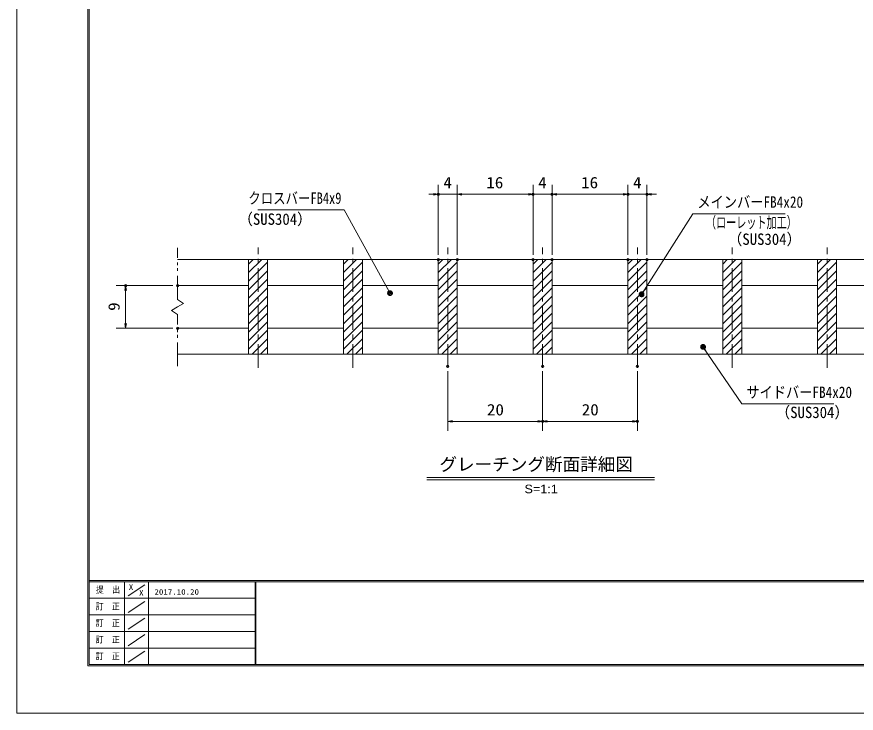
# Model space of a CAD drawing. Units: millimetres, scale not verified, with parts at other scales. Extents: x -1050 to 1050, y -742 to 742.
# Drawn here: x -1050 to -165, y -742 to -8 of the extents above; entities that cross this region are included whole.
import ezdxf
from ezdxf.enums import TextEntityAlignment as Align

# ---------------------------------------------------------------- set-up
doc = ezdxf.new("R2010")
doc.units = ezdxf.units.MM
doc.header["$LTSCALE"] = 5
doc.header["$PDMODE"] = 32
doc.header["$PDSIZE"] = 2.5
doc.linetypes.add('CHAIN1', pattern=[8, 5, -1, 1, -1])
doc.linetypes.add('DOUBLE_CHAIN1', pattern=[8.8, 5, -1, 0.6, -0.6, 0.6, -1])
for name, color, linetype, lineweight in [('0-0_7-図\u3000枠', 4, 'Continuous', 9), ('0-1_寸法注釈', 2, 'Continuous', 9), ('0-2_0', 2, 'Continuous', 9), ('0-3_DEFPOINTS', 134, 'Continuous', 9), ('0-6_想像線', 134, 'DOUBLE_CHAIN1', 9), ('0-7_ハッチング', 4, 'Continuous', 9), ('0-8_蓋', 5, 'Continuous', 9), ('0-9_中心線', 6, 'CHAIN1', 9)]:
    doc.layers.add(name, color=color, linetype=linetype, lineweight=lineweight)
doc.styles.add('HG丸ｺﾞｼｯｸM-PRO', font='')
doc.styles.add('ＭＳ ゴシック', font='')
doc.styles.get('HG丸ｺﾞｼｯｸM-PRO').set_extended_font_data('HG丸ｺﾞｼｯｸM-PRO')
doc.styles.get('ＭＳ ゴシック').set_extended_font_data('MS Gothic')

# ---------------------------------------------------------------- blocks, each defined once
blk = doc.blocks.new('_OPEN')
at = {"layer": '0-2_0'}
blk.add_line((0, 0), (-5, 0), dxfattribs=at)
blk.add_lwpolyline([(-5, 0.833), (0, 0), (-5, -0.833)], dxfattribs=at)
blk = doc.blocks.new('_Dot')
at = {"layer": '0-2_0'}
for p, q in [((-2.5, 0), (-5, 0)), ((2.445, 0.5), (-2.445, 0.5)), ((1.997, 1.5), (-1.997, 1.5)), ((2.289, -0.995), (-2.289, -0.995)), ((1.499, -1.995), (-1.499, -1.995))]:
    blk.add_line(p, q, dxfattribs=at)
for points in [[(2.5, 0), (2.48, 0.313), (2.421, 0.622), (2.324, 0.92), (2.191, 1.204), (2.023, 1.469), (1.822, 1.711), (1.594, 1.926), (1.34, 2.111), (1.064, 2.262), (0.773, 2.378), (0.468, 2.456), (0.157, 2.495), (-0.157, 2.495), (-0.468, 2.456), (-0.773, 2.378), (-1.064, 2.262), (-1.34, 2.111), (-1.594, 1.926), (-1.822, 1.711), (-2.023, 1.469), (-2.191, 1.204), (-2.324, 0.92), (-2.421, 0.622), (-2.48, 0.313), (-2.5, 0), (0, 0)], [(-2.5, 0), (-2.48, -0.313), (-2.421, -0.622), (-2.324, -0.92), (-2.191, -1.204), (-2.023, -1.469), (-1.822, -1.711), (-1.594, -1.926), (-1.34, -2.111), (-1.064, -2.262), (-0.773, -2.378), (-0.468, -2.456), (-0.157, -2.495), (0.157, -2.495), (0.468, -2.456), (0.773, -2.378), (1.064, -2.262), (1.34, -2.111), (1.594, -1.926), (1.822, -1.711), (2.023, -1.469), (2.191, -1.204), (2.324, -0.92), (2.421, -0.622), (2.48, -0.313), (2.5, 0), (0, 0)]]:
    blk.add_lwpolyline(points, close=True, dxfattribs=at)

msp = doc.modelspace()

# ---------------------------------------------------------------- linework, layer by layer
at = {"layer": '0-0_7-図\u3000枠'}
for p, q in [((-975, -692.5), (-975, 692.5)), ((-973.75, -691.25), (-973.75, 691.25)), ((998.75, -602.5), (-973.75, -602.5)), ((998.75, -603.75), (-973.75, -603.75)), ((-936.25, -691.192), (-936.25, -603.75)), ((-932.5, -618.606), (-915, -606.924)), ((-911.25, -603.75), (-911.25, -691.192)), ((-798.75, -603.75), (-798.75, -691.192)), ((-798, -603.75), (-798, -691.192)), ((-798.75, -621.25), (-973.75, -621.25)), ((-932.5, -636.247), (-915, -624.565)), ((-798.75, -638.75), (-973.75, -638.75)), ((-932.5, -653.747), (-915, -642.065)), ((-798.75, -656.25), (-973.75, -656.25)), ((-932.5, -671.247), (-915, -659.565)), ((-798.75, -673.75), (-973.75, -673.75)), ((-932.5, -688.747), (-915, -677.065)), ((1000, -692.5), (-975, -692.5)), ((998.75, -691.25), (-973.75, -691.25))]:
    msp.add_line(p, q, dxfattribs=at)
at = {"layer": '0-1_寸法注釈'}
for p, q in [((-605.45, -258.808), (-605.45, -184.9)), ((-585.45, -258.808), (-585.45, -184.9)), ((-585.45, -258.808), (-585.45, -184.9)), ((-505.45, -258.808), (-505.45, -184.9)), ((-505.45, -258.808), (-505.45, -184.9)), ((-485.45, -258.808), (-485.45, -184.9)), ((-485.45, -258.808), (-485.45, -184.9)), ((-405.45, -258.808), (-405.45, -184.9)), ((-405.45, -258.808), (-405.45, -184.9)), ((-385.45, -258.808), (-385.45, -184.9)), ((-610.45, -194.9), (-615.45, -194.9)), ((-585.45, -194.9), (-605.45, -194.9)), ((-580.45, -194.9), (-510.45, -194.9)), ((-580.45, -194.9), (-575.45, -194.9)), ((-510.45, -194.9), (-515.45, -194.9)), ((-505.45, -194.9), (-485.45, -194.9)), ((-480.45, -194.9), (-475.45, -194.9)), ((-480.45, -194.9), (-410.45, -194.9)), ((-410.45, -194.9), (-415.45, -194.9)), ((-405.45, -194.9), (-385.45, -194.9)), ((-380.45, -194.9), (-375.45, -194.9)), ((-885.45, -291.308), (-945.2, -291.308)), ((-935.2, -331.308), (-935.2, -296.308)), ((-885.45, -336.308), (-945.2, -336.308)), ((-595.45, -381.51), (-595.45, -444.529)), ((-495.45, -381.51), (-495.45, -444.529)), ((-495.45, -381.51), (-495.45, -444.529)), ((-395.45, -381.51), (-395.45, -444.529)), ((-590.45, -434.529), (-500.45, -434.529)), ((-490.45, -434.529), (-400.45, -434.529)), ((-617.576, -493.827), (-377.371, -493.827)), ((-617.576, -496.327), (-377.371, -496.327))]:
    msp.add_line(p, q, dxfattribs=at)
for points in [[(-795.854, -211.345), (-704.681, -211.345), (-656.854, -298.365)], [(-239.764, -215.417), (-336.954, -215.417), (-390.465, -299.666)], [(-188.143, -416.117), (-285.333, -416.117), (-325.643, -356.797)]]:
    msp.add_lwpolyline(points, dxfattribs=at)
at = {"layer": '0-3_DEFPOINTS'}
msp.add_lwpolyline([(-1050, -742.5), (-1050, 742.5), (1050, 742.5), (1050, -742.5)], close=True, dxfattribs=at)
for p in [(-605.45, -194.9), (-505.45, -194.9), (-485.45, -194.9), (-405.45, -194.9), (-385.45, -194.9), (-605.45, -263.808), (-585.45, -263.808), (-505.45, -263.808), (-485.45, -263.808), (-405.45, -263.808), (-385.45, -263.808), (-935.2, -291.308), (-880.45, -291.308), (-880.45, -336.308), (-595.45, -376.51), (-495.45, -376.51), (-395.45, -376.51), (-495.45, -434.529), (-395.45, -434.529)]:
    msp.add_point(p, dxfattribs=at)
at = {"layer": '0-6_想像線'}
for p, q in [((-880.45, -305.859), (-880.45, -251.308)), ((-880.45, -376.308), (-880.45, -321.757))]:
    msp.add_line(p, q, dxfattribs=at)
for points in [[(-880.45, -305.859), (-874.157, -310.072), (-880.45, -313.808)], [(-880.45, -321.757), (-886.743, -317.545), (-880.45, -313.808)]]:
    msp.add_lwpolyline(points, dxfattribs=at)
at = {"layer": '0-7_ハッチング'}
for p, q in [((-805.45, -268.662), (-800.597, -263.808)), ((-805.45, -277.642), (-791.616, -263.808)), ((-705.45, -268.662), (-700.597, -263.808)), ((-705.45, -277.642), (-691.616, -263.808)), ((-605.45, -268.662), (-600.597, -263.808)), ((-605.45, -277.642), (-591.616, -263.808)), ((-505.45, -268.662), (-500.597, -263.808)), ((-505.45, -277.642), (-491.616, -263.808)), ((-405.45, -268.662), (-400.597, -263.808)), ((-405.45, -277.642), (-391.616, -263.808)), ((-305.45, -268.662), (-300.597, -263.808)), ((-305.45, -277.642), (-291.616, -263.808)), ((-205.45, -268.662), (-200.597, -263.808)), ((-205.45, -277.642), (-191.616, -263.808)), ((-805.45, -286.622), (-785.45, -266.622)), ((-705.45, -286.622), (-685.45, -266.622)), ((-605.45, -286.622), (-585.45, -266.622)), ((-505.45, -286.622), (-485.45, -266.622)), ((-405.45, -286.622), (-385.45, -266.622)), ((-305.45, -286.622), (-285.45, -266.622)), ((-205.45, -286.622), (-185.45, -266.622)), ((-805.45, -295.602), (-785.45, -275.602)), ((-705.45, -295.602), (-685.45, -275.602)), ((-605.45, -295.602), (-585.45, -275.602)), ((-505.45, -295.602), (-485.45, -275.602)), ((-405.45, -295.602), (-385.45, -275.602)), ((-305.45, -295.602), (-285.45, -275.602)), ((-205.45, -295.602), (-185.45, -275.602)), ((-805.45, -304.583), (-785.45, -284.583)), ((-705.45, -304.583), (-685.45, -284.583)), ((-605.45, -304.583), (-585.45, -284.583)), ((-505.45, -304.583), (-485.45, -284.583)), ((-405.45, -304.583), (-385.45, -284.583)), ((-305.45, -304.583), (-285.45, -284.583)), ((-205.45, -304.583), (-185.45, -284.583)), ((-805.45, -313.563), (-785.45, -293.563)), ((-705.45, -313.563), (-685.45, -293.563)), ((-605.45, -313.563), (-585.45, -293.563)), ((-505.45, -313.563), (-485.45, -293.563)), ((-405.45, -313.563), (-385.45, -293.563)), ((-305.45, -313.563), (-285.45, -293.563)), ((-205.45, -313.563), (-185.45, -293.563)), ((-805.45, -322.543), (-785.45, -302.543)), ((-705.45, -322.543), (-685.45, -302.543)), ((-605.45, -322.543), (-585.45, -302.543)), ((-505.45, -322.543), (-485.45, -302.543)), ((-405.45, -322.543), (-385.45, -302.543)), ((-305.45, -322.543), (-285.45, -302.543)), ((-205.45, -322.543), (-185.45, -302.543)), ((-805.45, -331.523), (-785.45, -311.523)), ((-705.45, -331.523), (-685.45, -311.523)), ((-605.45, -331.523), (-585.45, -311.523)), ((-505.45, -331.523), (-485.45, -311.523)), ((-405.45, -331.523), (-385.45, -311.523)), ((-305.45, -331.523), (-285.45, -311.523)), ((-205.45, -331.523), (-185.45, -311.523)), ((-805.45, -340.504), (-785.45, -320.504)), ((-705.45, -340.504), (-685.45, -320.504)), ((-605.45, -340.504), (-585.45, -320.504)), ((-505.45, -340.504), (-485.45, -320.504)), ((-405.45, -340.504), (-385.45, -320.504)), ((-305.45, -340.504), (-285.45, -320.504)), ((-205.45, -340.504), (-185.45, -320.504)), ((-805.45, -349.484), (-785.45, -329.484)), ((-705.45, -349.484), (-685.45, -329.484)), ((-605.45, -349.484), (-585.45, -329.484)), ((-505.45, -349.484), (-485.45, -329.484)), ((-405.45, -349.484), (-385.45, -329.484)), ((-305.45, -349.484), (-285.45, -329.484)), ((-205.45, -349.484), (-185.45, -329.484)), ((-805.45, -358.464), (-785.45, -338.464)), ((-705.45, -358.464), (-685.45, -338.464)), ((-605.45, -358.464), (-585.45, -338.464)), ((-505.45, -358.464), (-485.45, -338.464)), ((-405.45, -358.464), (-385.45, -338.464)), ((-305.45, -358.464), (-285.45, -338.464)), ((-205.45, -358.464), (-185.45, -338.464)), ((-801.814, -363.808), (-785.45, -347.444)), ((-701.814, -363.808), (-685.45, -347.444)), ((-601.814, -363.808), (-585.45, -347.444)), ((-501.814, -363.808), (-485.45, -347.444)), ((-401.814, -363.808), (-385.45, -347.444)), ((-301.814, -363.808), (-285.45, -347.444)), ((-201.814, -363.808), (-185.45, -347.444)), ((-792.834, -363.808), (-785.45, -356.425)), ((-692.834, -363.808), (-685.45, -356.425)), ((-592.834, -363.808), (-585.45, -356.425)), ((-492.834, -363.808), (-485.45, -356.425)), ((-392.834, -363.808), (-385.45, -356.425)), ((-292.834, -363.808), (-285.45, -356.425)), ((-192.834, -363.808), (-185.45, -356.425))]:
    msp.add_line(p, q, dxfattribs=at)
for points in [[(-785.45, -263.808), (-805.45, -263.808), (-805.45, -363.808), (-785.45, -363.808)], [(-685.45, -263.808), (-705.45, -263.808), (-705.45, -363.808), (-685.45, -363.808)], [(-585.45, -263.808), (-605.45, -263.808), (-605.45, -363.808), (-585.45, -363.808)], [(-485.45, -263.808), (-505.45, -263.808), (-505.45, -363.808), (-485.45, -363.808)], [(-385.45, -263.808), (-405.45, -263.808), (-405.45, -363.808), (-385.45, -363.808)], [(-285.45, -263.808), (-305.45, -263.808), (-305.45, -363.808), (-285.45, -363.808)], [(-185.45, -263.808), (-205.45, -263.808), (-205.45, -363.808), (-185.45, -363.808)]]:
    msp.add_lwpolyline(points, close=True, dxfattribs=at)
at = {"layer": '0-8_蓋'}
for p, q in [((-880.45, -263.808), (-110.45, -263.808)), ((-805.45, -263.808), (-805.45, -363.808)), ((-805.45, -263.808), (-785.45, -263.808)), ((-785.45, -363.808), (-785.45, -263.808)), ((-705.45, -263.808), (-685.45, -263.808)), ((-705.45, -263.808), (-705.45, -363.808)), ((-605.45, -263.808), (-585.45, -263.808)), ((-605.45, -263.808), (-605.45, -363.808)), ((-505.45, -263.808), (-485.45, -263.808)), ((-505.45, -263.808), (-505.45, -363.808)), ((-405.45, -263.808), (-385.45, -263.808)), ((-405.45, -263.808), (-405.45, -363.808)), ((-305.45, -263.808), (-305.45, -363.808)), ((-305.45, -263.808), (-285.45, -263.808)), ((-285.45, -363.808), (-285.45, -263.808)), ((-205.45, -263.808), (-185.45, -263.808)), ((-185.45, -363.808), (-185.45, -263.808)), ((-880.45, -291.308), (-805.45, -291.308)), ((-785.45, -291.308), (-705.45, -291.308)), ((-685.45, -291.308), (-605.45, -291.308)), ((-585.45, -291.308), (-505.45, -291.308)), ((-485.45, -291.308), (-405.45, -291.308)), ((-385.45, -291.308), (-305.45, -291.308)), ((-285.45, -291.308), (-205.45, -291.308)), ((-185.45, -291.308), (-110.45, -291.308)), ((-880.45, -336.308), (-805.45, -336.308)), ((-785.45, -336.308), (-705.45, -336.308)), ((-685.45, -336.308), (-605.45, -336.308)), ((-585.45, -336.308), (-505.45, -336.308)), ((-485.45, -336.308), (-405.45, -336.308)), ((-385.45, -336.308), (-305.45, -336.308)), ((-285.45, -336.308), (-205.45, -336.308)), ((-185.45, -336.308), (-110.45, -336.308)), ((-880.45, -363.808), (-110.45, -363.808)), ((-805.45, -363.808), (-785.45, -363.808)), ((-305.45, -363.808), (-285.45, -363.808))]:
    msp.add_line(p, q, dxfattribs=at)
for points in [[(-705.45, -363.808), (-685.45, -363.808), (-685.45, -263.808)], [(-605.45, -363.808), (-585.45, -363.808), (-585.45, -263.808)], [(-505.45, -363.808), (-485.45, -363.808), (-485.45, -263.808)], [(-405.45, -363.808), (-385.45, -363.808), (-385.45, -263.808)], [(-205.45, -263.808), (-205.45, -363.808), (-185.45, -363.808)]]:
    msp.add_lwpolyline(points, dxfattribs=at)
at = {"layer": '0-9_中心線'}
for p, q in [((-795.45, -378.035), (-795.45, -251.106)), ((-695.45, -378.035), (-695.45, -251.106)), ((-595.45, -378.035), (-595.45, -251.106)), ((-495.45, -378.035), (-495.45, -251.106)), ((-395.45, -378.035), (-395.45, -251.106)), ((-295.45, -378.035), (-295.45, -251.106)), ((-195.45, -378.035), (-195.45, -251.106))]:
    msp.add_line(p, q, dxfattribs=at)

# ---------------------------------------------------------------- block references
at = {"layer": '0-1_寸法注釈'}
for p in [(-605.45, -194.9), (-505.45, -194.9), (-505.45, -194.9), (-405.45, -194.9), (-405.45, -194.9), (-495.45, -434.529), (-395.45, -434.529)]:
    msp.add_blockref('_OPEN', p, dxfattribs=at)
for name, p, rotation in [('_OPEN', (-585.45, -194.9), 180), ('_OPEN', (-585.45, -194.9), 180), ('_OPEN', (-485.45, -194.9), 180), ('_OPEN', (-485.45, -194.9), 180), ('_OPEN', (-385.45, -194.9), 180), ('_OPEN', (-935.2, -291.308), 90), ('_Dot', (-656.364, -299.237), 299.29723), ('_Dot', (-391.009, -300.506), 237.09638), ('_OPEN', (-935.2, -336.308), 270), ('_Dot', (-326.215, -355.977), 124.85308), ('_OPEN', (-595.45, -434.529), 180), ('_OPEN', (-495.45, -434.529), 180)]:
    msp.add_blockref(name, p, dxfattribs=dict(at, rotation=rotation))

# ---------------------------------------------------------------- texts
at = {"layer": '0-0_7-図\u3000枠', "color": 5, "style": 'ＭＳ ゴシック'}
for s, height, width, p in [('提\u3000出', 6.745, 0.9, (-966.593, -617.56)), ('X', 5.755, 1.2, (-931.902, -614.076)), ('X', 5.755, 1.2, (-920.995, -620.022)), ('2017.10.20', 5.755, 1.2, (-904.801, -619.113)), ('訂\u3000正', 6.745, 0.9, (-966.76, -635.201)), ('訂\u3000正', 6.745, 0.9, (-966.76, -652.701)), ('訂\u3000正', 6.745, 0.9, (-966.76, -670.201)), ('訂\u3000正', 6.745, 0.9, (-966.76, -687.701))]:
    msp.add_text(s, height=height, dxfattribs=dict(at, width=width)).set_placement(p, align=Align.BOTTOM_LEFT)
at = {"layer": '0-1_寸法注釈', "color": 7}
for s, height, style, width, p in [('4', 12.02, 'ＭＳ ゴシック', 1.1, (-600.035, -192.213)), ('16', 12.02, 'ＭＳ ゴシック', 1.1, (-554.838, -192.213)), ('4', 12.02, 'ＭＳ ゴシック', 1.1, (-500.035, -192.213)), ('16', 12.02, 'ＭＳ ゴシック', 1.1, (-454.838, -192.213)), ('4', 12.02, 'ＭＳ ゴシック', 1.1, (-400.035, -192.213)), ('クロスバーFB4x9', 12.02, 'ＭＳ ゴシック', 0.8, (-805.875, -208.658)), ('メインバーFB4x20', 12.03, 'ＭＳ ゴシック', 0.85, (-332.177, -212.73)), ('（SUS304）', 12.02, 'ＭＳ ゴシック', 0.95, (-816.542, -230.801)), ('（ローレット加工）', 12.02, 'ＭＳ ゴシック', 0.65, (-323.177, -234.285)), ('（SUS304）', 12.02, 'ＭＳ ゴシック', 0.95, (-300.33, -251.949)), ('サイドバーFB4x20', 12.03, 'ＭＳ ゴシック', 0.85, (-280.556, -413.43)), ('20', 12.02, 'ＭＳ ゴシック', 1.1, (-554.183, -431.842)), ('20', 12.02, 'ＭＳ ゴシック', 1.1, (-454.183, -431.842)), ('（SUS304）', 12.02, 'ＭＳ ゴシック', 0.95, (-249.847, -434.674)), ('S=1:1', 9.054, 'HG丸ｺﾞｼｯｸM-PRO', 1.1, (-514.549, -513.128))]:
    msp.add_text(s, height=height, dxfattribs=dict(at, style=style, width=width)).set_placement(p, align=Align.BOTTOM_LEFT)
at = {"layer": '0-1_寸法注釈', "color": 7, "style": 'ＭＳ ゴシック', "width": 1.1}
msp.add_text('9', height=12.02, rotation=90, dxfattribs=at).set_placement((-937.887, -317.957), align=Align.BOTTOM_LEFT)
at = {"layer": '0-1_寸法注釈', "color": 7, "style": 'HG丸ｺﾞｼｯｸM-PRO'}
msp.add_text('グレーチング断面詳細図', height=13.6, dxfattribs=at).set_placement((-604.214, -490.716), align=Align.BOTTOM_LEFT)

doc.saveas('drawing.dxf')
